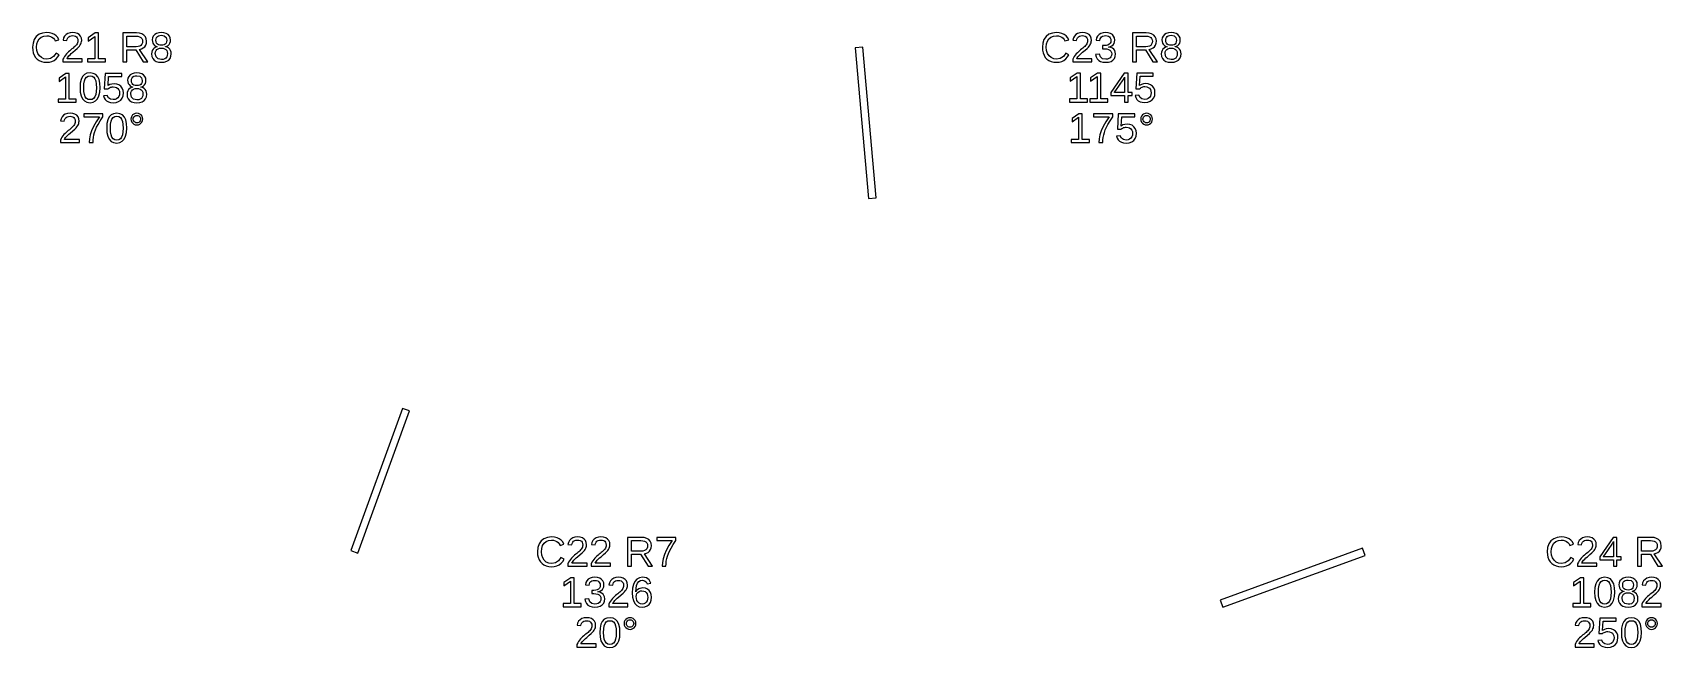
# Model space of a CAD drawing. Extents: x 195 to 2890, y 70 to 1529.
# Drawn here: x 2260.3 to 2583.1, y 681 to 803 of the extents above; entities that cross this region are included whole.
import ezdxf

# ---------------------------------------------------------------- set-up
doc = ezdxf.new("R2010")
doc.units = 0
doc.layers.get('0').update_dxf_attribs({"linetype": 'CONTINUOUS'})

msp = doc.modelspace()

# ---------------------------------------------------------------- linework, layer by layer
for points in [[(2263.63, 797.093), (2264.13, 797.222), (2264.58, 797.437), (2264.97, 797.734), (2265.3, 798.109), (2265.57, 798.564), (2264.94, 798.881), (2264.47, 798.219), (2263.86, 797.821), (2263.13, 797.689), (2262.54, 797.76), (2262.05, 797.974), (2261.64, 798.33), (2261.33, 798.803), (2261.15, 799.368), (2261.08, 800.024), (2261.14, 800.685), (2261.32, 801.244), (2261.61, 801.703), (2262.01, 802.043), (2262.51, 802.247), (2263.09, 802.315), (2263.48, 802.286), (2263.83, 802.198), (2264.14, 802.051), (2264.41, 801.848), (2264.62, 801.593), (2264.78, 801.286), (2265.52, 801.53), (2265.29, 801.961), (2264.99, 802.315), (2264.62, 802.592), (2264.17, 802.791), (2263.66, 802.91), (2263.09, 802.95), (2262.28, 802.863), (2261.59, 802.604), (2261.04, 802.173), (2260.62, 801.589), (2260.38, 800.873), (2260.3, 800.024), (2260.33, 799.441), (2260.44, 798.913), (2260.63, 798.44), (2260.88, 798.028), (2261.2, 797.685), (2261.59, 797.41), (2262.04, 797.21), (2262.54, 797.09), (2263.09, 797.05)], [(2270.11, 797.754), (2267.12, 797.754), (2267.21, 797.946), (2267.35, 798.144), (2267.51, 798.346), (2267.72, 798.559), (2267.97, 798.789), (2268.26, 799.036), (2268.76, 799.457), (2269.15, 799.797), (2269.41, 800.057), (2269.59, 800.277), (2269.75, 800.496), (2269.86, 800.716), (2269.95, 800.936), (2270, 801.157), (2270.02, 801.379), (2269.96, 801.843), (2269.81, 802.23), (2269.55, 802.541), (2269.2, 802.768), (2268.75, 802.904), (2268.22, 802.95), (2267.72, 802.905), (2267.29, 802.769), (2266.93, 802.543), (2266.64, 802.24), (2266.44, 801.876), (2266.34, 801.448), (2267.09, 801.379), (2267.15, 801.663), (2267.27, 801.901), (2267.45, 802.093), (2267.67, 802.235), (2267.92, 802.319), (2268.22, 802.348), (2268.52, 802.319), (2268.78, 802.232), (2268.99, 802.087), (2269.14, 801.89), (2269.23, 801.646), (2269.26, 801.355), (2269.25, 801.13), (2269.19, 800.921), (2269.1, 800.728), (2268.98, 800.547), (2268.84, 800.37), (2268.68, 800.199), (2268.5, 800.031), (2268.31, 799.863), (2268.1, 799.695), (2267.88, 799.522), (2267.66, 799.34), (2267.44, 799.148), (2267.23, 798.943), (2267.02, 798.724), (2266.82, 798.488), (2266.63, 798.233), (2266.46, 797.953), (2266.31, 797.648), (2266.31, 797.132), (2270.11, 797.132)], [(2274.75, 797.754), (2273.36, 797.754), (2273.36, 802.864), (2272.68, 802.864), (2271.33, 801.933), (2271.33, 801.241), (2272.62, 802.165), (2272.62, 797.754), (2271.16, 797.754), (2271.16, 797.132), (2274.75, 797.132)], [(2278.94, 799.512), (2280.72, 799.512), (2282.21, 797.132), (2283.11, 797.132), (2281.48, 799.601), (2281.88, 799.713), (2282.23, 799.896), (2282.51, 800.151), (2282.71, 800.463), (2282.84, 800.821), (2282.88, 801.225), (2282.82, 801.702), (2282.64, 802.104), (2282.35, 802.431), (2281.95, 802.672), (2281.45, 802.816), (2280.86, 802.864), (2278.16, 802.864), (2278.16, 797.132), (2278.94, 797.132)], [(2278.94, 800.126), (2278.94, 802.242), (2280.78, 802.242), (2281.17, 802.213), (2281.5, 802.125), (2281.76, 801.979), (2281.95, 801.778), (2282.06, 801.524), (2282.1, 801.217), (2282.06, 800.898), (2281.95, 800.63), (2281.76, 800.413), (2281.51, 800.254), (2281.19, 800.158), (2280.81, 800.126)], [(2286.39, 797.099), (2286.88, 797.247), (2287.26, 797.494), (2287.54, 797.828), (2287.71, 798.24), (2287.77, 798.731), (2287.73, 799.087), (2287.63, 799.401), (2287.46, 799.672), (2287.23, 799.891), (2286.94, 800.047), (2286.61, 800.138), (2286.61, 800.155), (2286.9, 800.247), (2287.15, 800.401), (2287.35, 800.614), (2287.5, 800.873), (2287.59, 801.159), (2287.62, 801.473), (2287.57, 801.895), (2287.4, 802.254), (2287.13, 802.551), (2286.77, 802.773), (2286.32, 802.906), (2285.8, 802.95), (2285.28, 802.905), (2284.84, 802.769), (2284.48, 802.543), (2284.21, 802.244), (2284.04, 801.89), (2283.99, 801.481), (2284.02, 801.167), (2284.11, 800.881), (2284.26, 800.622), (2284.46, 800.407), (2284.71, 800.248), (2285, 800.146), (2285, 800.13), (2284.68, 800.043), (2284.41, 799.888), (2284.18, 799.666), (2284, 799.391), (2283.89, 799.077), (2283.86, 798.722), (2283.91, 798.229), (2284.09, 797.816), (2284.37, 797.486), (2284.76, 797.244), (2285.24, 797.099), (2285.81, 797.05)], [(2285.49, 800.452), (2285.23, 800.538), (2285.02, 800.681), (2284.86, 800.88), (2284.77, 801.13), (2284.74, 801.432), (2284.77, 801.728), (2284.86, 801.971), (2285.01, 802.16), (2285.22, 802.296), (2285.48, 802.377), (2285.8, 802.405), (2286.39, 802.297), (2286.74, 801.972), (2286.86, 801.432), (2286.83, 801.11), (2286.74, 800.853), (2286.59, 800.661), (2286.38, 800.529), (2286.12, 800.45), (2285.8, 800.423)], [(2463.63, 797.093), (2464.13, 797.222), (2464.58, 797.437), (2464.97, 797.734), (2465.3, 798.109), (2465.57, 798.564), (2464.94, 798.881), (2464.47, 798.219), (2463.86, 797.821), (2463.13, 797.689), (2462.54, 797.76), (2462.05, 797.974), (2461.64, 798.33), (2461.33, 798.803), (2461.15, 799.368), (2461.08, 800.024), (2461.14, 800.685), (2461.32, 801.244), (2461.61, 801.703), (2462.01, 802.043), (2462.51, 802.247), (2463.09, 802.315), (2463.48, 802.286), (2463.83, 802.198), (2464.14, 802.051), (2464.41, 801.848), (2464.62, 801.593), (2464.78, 801.286), (2465.52, 801.53), (2465.29, 801.961), (2464.99, 802.315), (2464.62, 802.592), (2464.17, 802.791), (2463.66, 802.91), (2463.09, 802.95), (2462.28, 802.863), (2461.59, 802.604), (2461.04, 802.173), (2460.62, 801.589), (2460.38, 800.873), (2460.3, 800.024), (2460.33, 799.441), (2460.44, 798.913), (2460.63, 798.44), (2460.88, 798.028), (2461.2, 797.685), (2461.59, 797.41), (2462.04, 797.21), (2462.54, 797.09), (2463.09, 797.05)], [(2470.11, 797.754), (2467.12, 797.754), (2467.21, 797.946), (2467.35, 798.144), (2467.51, 798.346), (2467.72, 798.559), (2467.97, 798.789), (2468.26, 799.036), (2468.76, 799.457), (2469.15, 799.797), (2469.41, 800.057), (2469.59, 800.277), (2469.75, 800.496), (2469.86, 800.716), (2469.95, 800.936), (2470, 801.157), (2470.02, 801.379), (2469.96, 801.843), (2469.81, 802.23), (2469.55, 802.541), (2469.2, 802.768), (2468.75, 802.904), (2468.22, 802.95), (2467.72, 802.905), (2467.29, 802.769), (2466.93, 802.543), (2466.64, 802.24), (2466.44, 801.876), (2466.34, 801.448), (2467.09, 801.379), (2467.15, 801.663), (2467.27, 801.901), (2467.45, 802.093), (2467.67, 802.235), (2467.92, 802.319), (2468.22, 802.348), (2468.52, 802.319), (2468.78, 802.232), (2468.99, 802.087), (2469.14, 801.89), (2469.23, 801.646), (2469.26, 801.355), (2469.25, 801.13), (2469.19, 800.921), (2469.1, 800.728), (2468.98, 800.547), (2468.84, 800.37), (2468.68, 800.199), (2468.5, 800.031), (2468.31, 799.863), (2468.1, 799.695), (2467.88, 799.522), (2467.66, 799.34), (2467.44, 799.148), (2467.23, 798.943), (2467.02, 798.724), (2466.82, 798.488), (2466.63, 798.233), (2466.46, 797.953), (2466.31, 797.648), (2466.31, 797.132), (2470.11, 797.132)], [(2473.42, 797.099), (2473.9, 797.244), (2474.29, 797.486), (2474.57, 797.816), (2474.74, 798.225), (2474.79, 798.714), (2474.75, 799.06), (2474.63, 799.363), (2474.44, 799.626), (2474.16, 799.835), (2473.83, 799.978), (2473.43, 800.057), (2473.43, 800.073), (2473.79, 800.179), (2474.09, 800.335), (2474.33, 800.539), (2474.5, 800.791), (2474.6, 801.089), (2474.63, 801.432), (2474.58, 801.875), (2474.42, 802.247), (2474.16, 802.549), (2473.8, 802.772), (2473.35, 802.905), (2472.82, 802.95), (2472.32, 802.906), (2471.89, 802.774), (2471.52, 802.555), (2471.24, 802.258), (2471.04, 801.892), (2470.94, 801.457), (2471.68, 801.4), (2471.74, 801.678), (2471.85, 801.911), (2472.02, 802.099), (2472.24, 802.237), (2472.51, 802.32), (2472.81, 802.348), (2473.13, 802.318), (2473.4, 802.229), (2473.61, 802.081), (2473.76, 801.882), (2473.85, 801.64), (2473.88, 801.355), (2473.84, 801.068), (2473.73, 800.826), (2473.55, 800.629), (2473.3, 800.483), (2472.99, 800.395), (2472.62, 800.366), (2472.22, 800.366), (2472.22, 799.731), (2472.63, 799.731), (2473.05, 799.702), (2473.4, 799.615), (2473.67, 799.469), (2473.87, 799.271), (2473.99, 799.028), (2474.03, 798.739), (2474, 798.41), (2473.89, 798.14), (2473.72, 797.929), (2473.48, 797.778), (2473.19, 797.687), (2472.85, 797.656), (2472.22, 797.769), (2471.8, 798.108), (2471.6, 798.674), (2470.84, 798.604), (2470.95, 798.134), (2471.16, 797.746), (2471.46, 797.443), (2471.84, 797.225), (2472.31, 797.094), (2472.85, 797.05)], [(2478.94, 799.512), (2480.72, 799.512), (2482.21, 797.132), (2483.11, 797.132), (2481.48, 799.601), (2481.88, 799.713), (2482.23, 799.896), (2482.51, 800.151), (2482.71, 800.463), (2482.84, 800.821), (2482.88, 801.225), (2482.82, 801.702), (2482.64, 802.104), (2482.35, 802.431), (2481.95, 802.672), (2481.45, 802.816), (2480.86, 802.864), (2478.16, 802.864), (2478.16, 797.132), (2478.94, 797.132)], [(2478.94, 800.126), (2478.94, 802.242), (2480.78, 802.242), (2481.17, 802.213), (2481.5, 802.125), (2481.76, 801.979), (2481.95, 801.778), (2482.06, 801.524), (2482.1, 801.217), (2482.06, 800.898), (2481.95, 800.63), (2481.76, 800.413), (2481.51, 800.254), (2481.19, 800.158), (2480.81, 800.126)], [(2486.39, 797.099), (2486.88, 797.247), (2487.26, 797.494), (2487.54, 797.828), (2487.71, 798.24), (2487.77, 798.731), (2487.73, 799.087), (2487.63, 799.401), (2487.46, 799.672), (2487.23, 799.891), (2486.94, 800.047), (2486.61, 800.138), (2486.61, 800.155), (2486.9, 800.247), (2487.15, 800.401), (2487.35, 800.614), (2487.5, 800.873), (2487.59, 801.159), (2487.62, 801.473), (2487.57, 801.895), (2487.4, 802.254), (2487.13, 802.551), (2486.77, 802.773), (2486.32, 802.906), (2485.8, 802.95), (2485.28, 802.905), (2484.84, 802.769), (2484.48, 802.543), (2484.21, 802.244), (2484.04, 801.89), (2483.99, 801.481), (2484.02, 801.167), (2484.11, 800.881), (2484.26, 800.622), (2484.46, 800.407), (2484.71, 800.248), (2485, 800.146), (2485, 800.13), (2484.68, 800.043), (2484.41, 799.888), (2484.18, 799.666), (2484, 799.391), (2483.89, 799.077), (2483.86, 798.722), (2483.91, 798.229), (2484.09, 797.816), (2484.37, 797.486), (2484.76, 797.244), (2485.24, 797.099), (2485.81, 797.05)], [(2485.49, 800.452), (2485.23, 800.538), (2485.02, 800.681), (2484.86, 800.88), (2484.77, 801.13), (2484.74, 801.432), (2484.77, 801.728), (2484.86, 801.971), (2485.01, 802.16), (2485.22, 802.296), (2485.48, 802.377), (2485.8, 802.405), (2486.39, 802.297), (2486.74, 801.972), (2486.86, 801.432), (2486.83, 801.11), (2486.74, 800.853), (2486.59, 800.661), (2486.38, 800.529), (2486.12, 800.45), (2485.8, 800.423)], [(2285.15, 797.731), (2284.75, 798.126), (2284.61, 798.783), (2284.65, 799.098), (2284.75, 799.365), (2284.93, 799.583), (2285.16, 799.745), (2285.45, 799.842), (2285.8, 799.874), (2286.15, 799.844), (2286.45, 799.754), (2286.69, 799.603), (2286.86, 799.394), (2286.97, 799.126), (2287, 798.8), (2286.97, 798.42), (2286.87, 798.115), (2286.71, 797.886), (2286.48, 797.727), (2286.19, 797.631), (2285.82, 797.599)], [(2427.36, 770.18), (2424.75, 800.065), (2423.25, 799.935), (2425.87, 770.049)], [(2485.15, 797.731), (2484.75, 798.126), (2484.61, 798.783), (2484.65, 799.098), (2484.75, 799.365), (2484.93, 799.583), (2485.16, 799.745), (2485.45, 799.842), (2485.8, 799.874), (2486.15, 799.844), (2486.45, 799.754), (2486.69, 799.603), (2486.86, 799.394), (2486.97, 799.126), (2487, 798.8), (2486.97, 798.42), (2486.87, 798.115), (2486.71, 797.886), (2486.48, 797.727), (2486.19, 797.631), (2485.82, 797.599)], [(2268.96, 789.754), (2267.56, 789.754), (2267.56, 794.864), (2266.89, 794.864), (2265.53, 793.933), (2265.53, 793.241), (2266.83, 794.165), (2266.83, 789.754), (2265.37, 789.754), (2265.37, 789.132), (2268.96, 789.132)], [(2272.28, 789.134), (2272.78, 789.387), (2273.17, 789.807), (2273.45, 790.387), (2273.62, 791.118), (2273.67, 792), (2273.62, 792.894), (2273.46, 793.629), (2273.19, 794.205), (2272.81, 794.619), (2272.31, 794.867), (2271.7, 794.95), (2271.06, 794.868), (2270.56, 794.623), (2270.17, 794.213), (2269.91, 793.64), (2269.74, 792.902), (2269.69, 792), (2269.75, 791.114), (2269.91, 790.382), (2270.19, 789.803), (2270.57, 789.385), (2271.07, 789.134), (2271.67, 789.05)], [(2271.29, 789.711), (2270.97, 789.9), (2270.73, 790.214), (2270.56, 790.664), (2270.46, 791.259), (2270.43, 792), (2270.46, 792.759), (2270.56, 793.362), (2270.73, 793.806), (2270.97, 794.112), (2271.29, 794.295), (2271.7, 794.356), (2272.09, 794.294), (2272.41, 794.108), (2272.64, 793.798), (2272.8, 793.351), (2272.9, 792.751), (2272.93, 792), (2272.9, 791.271), (2272.8, 790.68), (2272.63, 790.226), (2272.39, 789.905), (2272.07, 789.712), (2271.68, 789.648)], [(2276.84, 789.108), (2277.34, 789.282), (2277.75, 789.571), (2278.04, 789.961), (2278.22, 790.437), (2278.28, 790.999), (2278.23, 791.497), (2278.06, 791.929), (2277.78, 792.293), (2277.41, 792.569), (2276.96, 792.734), (2276.43, 792.789), (2275.99, 792.749), (2275.59, 792.627), (2275.25, 792.423), (2275.36, 794.242), (2277.95, 794.242), (2277.95, 794.864), (2274.69, 794.864), (2274.5, 791.78), (2275.22, 791.78), (2275.39, 791.915), (2275.56, 792.021), (2275.73, 792.098), (2275.9, 792.15), (2276.09, 792.181), (2276.28, 792.191), (2276.64, 792.154), (2276.94, 792.043), (2277.19, 791.858), (2277.37, 791.612), (2277.49, 791.321), (2277.52, 790.983), (2277.49, 790.597), (2277.38, 790.271), (2277.19, 790.004), (2276.94, 789.806), (2276.63, 789.688), (2276.27, 789.648), (2275.71, 789.743), (2275.31, 790.026), (2275.07, 790.499), (2274.33, 790.413), (2274.46, 790.006), (2274.67, 789.668), (2274.96, 789.4), (2275.32, 789.206), (2275.75, 789.089), (2276.25, 789.05)], [(2281.53, 789.099), (2282.02, 789.247), (2282.4, 789.494), (2282.68, 789.828), (2282.85, 790.24), (2282.91, 790.731), (2282.87, 791.087), (2282.77, 791.401), (2282.6, 791.672), (2282.37, 791.891), (2282.09, 792.047), (2281.75, 792.138), (2281.75, 792.155), (2282.04, 792.247), (2282.29, 792.401), (2282.49, 792.614), (2282.64, 792.873), (2282.73, 793.159), (2282.76, 793.473), (2282.71, 793.895), (2282.55, 794.254), (2282.27, 794.551), (2281.91, 794.773), (2281.46, 794.906), (2280.94, 794.95), (2280.42, 794.905), (2279.99, 794.769), (2279.62, 794.543), (2279.35, 794.244), (2279.19, 793.89), (2279.13, 793.481), (2279.16, 793.167), (2279.25, 792.881), (2279.4, 792.622), (2279.6, 792.407), (2279.85, 792.248), (2280.14, 792.146), (2280.14, 792.13), (2279.83, 792.043), (2279.55, 791.888), (2279.32, 791.666), (2279.14, 791.391), (2279.03, 791.077), (2279, 790.722), (2279.05, 790.229), (2279.23, 789.816), (2279.52, 789.486), (2279.91, 789.244), (2280.39, 789.099), (2280.95, 789.05)], [(2280.63, 792.452), (2280.37, 792.538), (2280.16, 792.681), (2280, 792.88), (2279.91, 793.13), (2279.88, 793.432), (2279.91, 793.728), (2280, 793.971), (2280.15, 794.16), (2280.36, 794.296), (2280.62, 794.377), (2280.94, 794.405), (2281.53, 794.297), (2281.89, 793.972), (2282, 793.432), (2281.97, 793.11), (2281.88, 792.853), (2281.73, 792.661), (2281.53, 792.529), (2281.26, 792.45), (2280.95, 792.423)], [(2469.27, 789.798), (2467.87, 789.798), (2467.87, 794.909), (2467.2, 794.909), (2465.84, 793.977), (2465.84, 793.285), (2467.14, 794.209), (2467.14, 789.798), (2465.67, 789.798), (2465.67, 789.176), (2469.27, 789.176)], [(2473.28, 789.798), (2471.89, 789.798), (2471.89, 794.909), (2471.21, 794.909), (2469.86, 793.977), (2469.86, 793.285), (2471.15, 794.209), (2471.15, 789.798), (2469.69, 789.798), (2469.69, 789.176), (2473.28, 789.176)], [(2477.28, 790.474), (2478.08, 790.474), (2478.08, 791.051), (2477.28, 791.051), (2477.28, 794.909), (2476.51, 794.909), (2473.88, 791.043), (2473.88, 790.474), (2476.58, 790.474), (2476.58, 789.176), (2477.28, 789.176)], [(2481.17, 789.152), (2481.66, 789.326), (2482.07, 789.615), (2482.37, 790.005), (2482.55, 790.481), (2482.61, 791.043), (2482.55, 791.541), (2482.39, 791.973), (2482.11, 792.337), (2481.73, 792.613), (2481.28, 792.778), (2480.76, 792.833), (2480.31, 792.793), (2479.92, 792.671), (2479.57, 792.467), (2479.68, 794.286), (2482.28, 794.286), (2482.28, 794.909), (2479.02, 794.909), (2478.83, 791.824), (2479.54, 791.824), (2479.71, 791.959), (2479.88, 792.065), (2480.05, 792.142), (2480.23, 792.194), (2480.41, 792.225), (2480.61, 792.235), (2480.96, 792.198), (2481.26, 792.087), (2481.51, 791.902), (2481.7, 791.656), (2481.81, 791.365), (2481.85, 791.027), (2481.81, 790.642), (2481.7, 790.315), (2481.52, 790.048), (2481.26, 789.851), (2480.96, 789.732), (2480.59, 789.692), (2480.03, 789.787), (2479.64, 790.07), (2479.4, 790.543), (2478.66, 790.457), (2478.79, 790.05), (2478.99, 789.712), (2479.28, 789.444), (2479.64, 789.25), (2480.08, 789.133), (2480.58, 789.094)], [(2280.29, 789.731), (2279.89, 790.126), (2279.75, 790.783), (2279.79, 791.098), (2279.89, 791.365), (2280.07, 791.583), (2280.3, 791.745), (2280.59, 791.842), (2280.94, 791.874), (2281.29, 791.844), (2281.59, 791.754), (2281.83, 791.603), (2282, 791.394), (2282.11, 791.126), (2282.15, 790.8), (2282.11, 790.42), (2282.02, 790.115), (2281.85, 789.886), (2281.62, 789.727), (2281.33, 789.631), (2280.96, 789.599)], [(2474.56, 791.051), (2474.62, 791.133), (2474.84, 791.434), (2476.31, 793.598), (2476.35, 793.663), (2476.41, 793.752), (2476.47, 793.867), (2476.53, 793.976), (2476.57, 794.048), (2476.58, 794.083), (2476.58, 791.051)], [(2269.6, 781.754), (2266.61, 781.754), (2266.71, 781.946), (2266.84, 782.144), (2267.01, 782.346), (2267.21, 782.559), (2267.46, 782.789), (2267.75, 783.036), (2268.26, 783.457), (2268.64, 783.797), (2268.9, 784.057), (2269.09, 784.277), (2269.24, 784.496), (2269.36, 784.716), (2269.44, 784.936), (2269.49, 785.157), (2269.51, 785.379), (2269.46, 785.843), (2269.3, 786.23), (2269.04, 786.541), (2268.69, 786.768), (2268.24, 786.904), (2267.71, 786.95), (2267.21, 786.905), (2266.78, 786.769), (2266.42, 786.543), (2266.13, 786.24), (2265.93, 785.876), (2265.83, 785.448), (2266.58, 785.379), (2266.65, 785.663), (2266.76, 785.901), (2266.94, 786.093), (2267.16, 786.235), (2267.42, 786.319), (2267.71, 786.348), (2268.01, 786.319), (2268.27, 786.232), (2268.48, 786.087), (2268.63, 785.89), (2268.72, 785.646), (2268.75, 785.355), (2268.74, 785.13), (2268.68, 784.921), (2268.59, 784.728), (2268.48, 784.547), (2268.34, 784.37), (2268.17, 784.199), (2267.99, 784.031), (2267.8, 783.863), (2267.59, 783.695), (2267.37, 783.522), (2267.16, 783.34), (2266.94, 783.148), (2266.72, 782.943), (2266.51, 782.724), (2266.31, 782.488), (2266.12, 782.233), (2265.95, 781.953), (2265.8, 781.648), (2265.8, 781.132), (2269.6, 781.132)], [(2272.29, 781.655), (2272.35, 782.166), (2272.45, 782.665), (2272.59, 783.161), (2272.77, 783.662), (2272.99, 784.167), (2273.29, 784.739), (2273.7, 785.44), (2274.23, 786.27), (2274.23, 786.864), (2270.44, 786.864), (2270.44, 786.242), (2273.52, 786.242), (2272.87, 785.228), (2272.35, 784.295), (2271.97, 783.445), (2271.71, 782.648), (2271.55, 781.877), (2271.5, 781.132), (2272.27, 781.132)], [(2277.56, 781.134), (2278.06, 781.387), (2278.45, 781.807), (2278.73, 782.387), (2278.9, 783.118), (2278.96, 784), (2278.91, 784.894), (2278.75, 785.629), (2278.48, 786.205), (2278.1, 786.619), (2277.6, 786.867), (2276.98, 786.95), (2276.35, 786.868), (2275.84, 786.623), (2275.46, 786.213), (2275.19, 785.64), (2275.03, 784.902), (2274.98, 784), (2275.03, 783.114), (2275.2, 782.382), (2275.47, 781.803), (2275.86, 781.385), (2276.35, 781.134), (2276.96, 781.05)], [(2276.57, 781.711), (2276.25, 781.9), (2276.02, 782.214), (2275.85, 782.664), (2275.75, 783.259), (2275.72, 784), (2275.75, 784.759), (2275.85, 785.362), (2276.01, 785.806), (2276.25, 786.112), (2276.57, 786.295), (2276.98, 786.356), (2277.38, 786.294), (2277.7, 786.108), (2277.93, 785.798), (2278.09, 785.351), (2278.18, 784.751), (2278.22, 784), (2278.18, 783.271), (2278.08, 782.68), (2277.91, 782.226), (2277.68, 781.905), (2277.36, 781.712), (2276.97, 781.648)], [(2281.25, 784.668), (2281.53, 784.781), (2281.77, 784.968), (2281.96, 785.21), (2282.08, 785.484), (2282.12, 785.79), (2282.08, 786.097), (2281.97, 786.371), (2281.78, 786.612), (2281.53, 786.8), (2281.26, 786.912), (2280.95, 786.95), (2280.64, 786.912), (2280.36, 786.798), (2280.12, 786.608), (2279.93, 786.365), (2279.82, 786.093), (2279.78, 785.79), (2279.82, 785.488), (2279.93, 785.215), (2280.13, 784.972), (2280.37, 784.783), (2280.64, 784.669), (2280.95, 784.631)], [(2280.76, 785.082), (2280.59, 785.154), (2280.44, 785.274), (2280.32, 785.427), (2280.25, 785.599), (2280.23, 785.79), (2280.25, 785.981), (2280.32, 786.154), (2280.44, 786.307), (2280.59, 786.427), (2280.76, 786.499), (2280.95, 786.523), (2281.14, 786.499), (2281.31, 786.429), (2281.46, 786.311), (2281.58, 786.159), (2281.65, 785.986), (2281.67, 785.79), (2281.65, 785.597), (2281.58, 785.424), (2281.46, 785.271), (2281.31, 785.153), (2281.14, 785.082), (2280.95, 785.058)], [(2469.61, 781.754), (2468.21, 781.754), (2468.21, 786.864), (2467.54, 786.864), (2466.18, 785.933), (2466.18, 785.241), (2467.48, 786.165), (2467.48, 781.754), (2466.02, 781.754), (2466.02, 781.132), (2469.61, 781.132)], [(2472.29, 781.655), (2472.35, 782.166), (2472.45, 782.665), (2472.59, 783.161), (2472.77, 783.662), (2472.99, 784.167), (2473.29, 784.739), (2473.7, 785.44), (2474.23, 786.27), (2474.23, 786.864), (2470.44, 786.864), (2470.44, 786.242), (2473.52, 786.242), (2472.87, 785.228), (2472.35, 784.295), (2471.97, 783.445), (2471.71, 782.648), (2471.55, 781.877), (2471.5, 781.132), (2472.27, 781.132)], [(2477.49, 781.108), (2477.99, 781.282), (2478.4, 781.571), (2478.7, 781.961), (2478.88, 782.437), (2478.94, 782.999), (2478.88, 783.497), (2478.71, 783.929), (2478.43, 784.293), (2478.06, 784.569), (2477.61, 784.734), (2477.08, 784.789), (2476.64, 784.749), (2476.24, 784.627), (2475.9, 784.423), (2476.01, 786.242), (2478.6, 786.242), (2478.6, 786.864), (2475.34, 786.864), (2475.15, 783.78), (2475.87, 783.78), (2476.04, 783.915), (2476.21, 784.021), (2476.38, 784.098), (2476.56, 784.15), (2476.74, 784.181), (2476.93, 784.191), (2477.29, 784.154), (2477.59, 784.043), (2477.84, 783.858), (2478.03, 783.612), (2478.14, 783.321), (2478.17, 782.983), (2478.14, 782.597), (2478.03, 782.271), (2477.84, 782.004), (2477.59, 781.806), (2477.28, 781.688), (2476.92, 781.648), (2476.36, 781.743), (2475.96, 782.026), (2475.73, 782.499), (2474.98, 782.413), (2475.11, 782.006), (2475.32, 781.668), (2475.61, 781.4), (2475.97, 781.206), (2476.4, 781.089), (2476.9, 781.05)], [(2481.25, 784.668), (2481.53, 784.781), (2481.77, 784.968), (2481.96, 785.21), (2482.08, 785.484), (2482.12, 785.79), (2482.08, 786.097), (2481.97, 786.371), (2481.78, 786.612), (2481.53, 786.8), (2481.26, 786.912), (2480.95, 786.95), (2480.64, 786.912), (2480.36, 786.798), (2480.12, 786.608), (2479.93, 786.365), (2479.82, 786.093), (2479.78, 785.79), (2479.82, 785.488), (2479.93, 785.215), (2480.13, 784.972), (2480.37, 784.783), (2480.64, 784.669), (2480.95, 784.631)], [(2480.76, 785.082), (2480.59, 785.154), (2480.44, 785.274), (2480.32, 785.427), (2480.25, 785.599), (2480.23, 785.79), (2480.25, 785.981), (2480.32, 786.154), (2480.44, 786.307), (2480.59, 786.427), (2480.76, 786.499), (2480.95, 786.523), (2481.14, 786.499), (2481.31, 786.429), (2481.46, 786.311), (2481.58, 786.159), (2481.65, 785.986), (2481.67, 785.79), (2481.65, 785.597), (2481.58, 785.424), (2481.46, 785.271), (2481.31, 785.153), (2481.14, 785.082), (2480.95, 785.058)], [(2334.97, 727.934), (2333.56, 728.447), (2323.3, 700.257), (2324.7, 699.743)], [(2363.63, 697.093), (2364.13, 697.222), (2364.58, 697.437), (2364.97, 697.734), (2365.3, 698.109), (2365.57, 698.564), (2364.94, 698.881), (2364.47, 698.219), (2363.86, 697.821), (2363.13, 697.689), (2362.54, 697.76), (2362.05, 697.974), (2361.64, 698.33), (2361.33, 698.803), (2361.15, 699.368), (2361.08, 700.024), (2361.14, 700.685), (2361.32, 701.244), (2361.61, 701.703), (2362.01, 702.043), (2362.51, 702.247), (2363.09, 702.315), (2363.48, 702.286), (2363.83, 702.198), (2364.14, 702.051), (2364.41, 701.848), (2364.62, 701.593), (2364.78, 701.286), (2365.52, 701.53), (2365.29, 701.961), (2364.99, 702.315), (2364.62, 702.592), (2364.17, 702.791), (2363.66, 702.91), (2363.09, 702.95), (2362.28, 702.863), (2361.59, 702.604), (2361.04, 702.173), (2360.62, 701.589), (2360.38, 700.873), (2360.3, 700.024), (2360.33, 699.441), (2360.44, 698.913), (2360.63, 698.44), (2360.88, 698.028), (2361.2, 697.685), (2361.59, 697.41), (2362.04, 697.21), (2362.54, 697.09), (2363.09, 697.05)], [(2370.11, 697.754), (2367.12, 697.754), (2367.21, 697.946), (2367.35, 698.144), (2367.51, 698.346), (2367.72, 698.559), (2367.97, 698.789), (2368.26, 699.036), (2368.76, 699.457), (2369.15, 699.797), (2369.41, 700.057), (2369.59, 700.277), (2369.75, 700.496), (2369.86, 700.716), (2369.95, 700.936), (2370, 701.157), (2370.02, 701.379), (2369.96, 701.843), (2369.81, 702.23), (2369.55, 702.541), (2369.2, 702.768), (2368.75, 702.904), (2368.22, 702.95), (2367.72, 702.905), (2367.29, 702.769), (2366.93, 702.543), (2366.64, 702.24), (2366.44, 701.876), (2366.34, 701.448), (2367.09, 701.379), (2367.15, 701.663), (2367.27, 701.901), (2367.45, 702.093), (2367.67, 702.235), (2367.92, 702.319), (2368.22, 702.348), (2368.52, 702.319), (2368.78, 702.232), (2368.99, 702.087), (2369.14, 701.89), (2369.23, 701.646), (2369.26, 701.355), (2369.25, 701.13), (2369.19, 700.921), (2369.1, 700.728), (2368.98, 700.547), (2368.84, 700.37), (2368.68, 700.199), (2368.5, 700.031), (2368.31, 699.863), (2368.1, 699.695), (2367.88, 699.522), (2367.66, 699.34), (2367.44, 699.148), (2367.23, 698.943), (2367.02, 698.724), (2366.82, 698.488), (2366.63, 698.233), (2366.46, 697.953), (2366.31, 697.648), (2366.31, 697.132), (2370.11, 697.132)], [(2374.74, 697.754), (2371.75, 697.754), (2371.85, 697.946), (2371.98, 698.144), (2372.15, 698.346), (2372.35, 698.559), (2372.6, 698.789), (2372.89, 699.036), (2373.4, 699.457), (2373.78, 699.797), (2374.04, 700.057), (2374.23, 700.277), (2374.38, 700.496), (2374.5, 700.716), (2374.58, 700.936), (2374.63, 701.157), (2374.65, 701.379), (2374.6, 701.843), (2374.44, 702.23), (2374.18, 702.541), (2373.83, 702.768), (2373.39, 702.904), (2372.85, 702.95), (2372.36, 702.905), (2371.93, 702.769), (2371.56, 702.543), (2371.27, 702.24), (2371.08, 701.876), (2370.98, 701.448), (2371.73, 701.379), (2371.79, 701.663), (2371.91, 701.901), (2372.08, 702.093), (2372.3, 702.235), (2372.56, 702.319), (2372.85, 702.348), (2373.16, 702.319), (2373.41, 702.232), (2373.62, 702.087), (2373.78, 701.89), (2373.87, 701.646), (2373.9, 701.355), (2373.88, 701.13), (2373.83, 700.921), (2373.74, 700.728), (2373.62, 700.547), (2373.48, 700.37), (2373.32, 700.199), (2373.14, 700.031), (2372.94, 699.863), (2372.73, 699.695), (2372.52, 699.522), (2372.3, 699.34), (2372.08, 699.148), (2371.86, 698.943), (2371.65, 698.724), (2371.45, 698.488), (2371.26, 698.233), (2371.09, 697.953), (2370.94, 697.648), (2370.94, 697.132), (2374.74, 697.132)], [(2378.94, 699.512), (2380.72, 699.512), (2382.21, 697.132), (2383.11, 697.132), (2381.48, 699.601), (2381.88, 699.713), (2382.23, 699.896), (2382.51, 700.151), (2382.71, 700.463), (2382.84, 700.821), (2382.88, 701.225), (2382.82, 701.702), (2382.64, 702.104), (2382.35, 702.431), (2381.95, 702.672), (2381.45, 702.816), (2380.86, 702.864), (2378.16, 702.864), (2378.16, 697.132), (2378.94, 697.132)], [(2378.94, 700.126), (2378.94, 702.242), (2380.78, 702.242), (2381.17, 702.213), (2381.5, 702.125), (2381.76, 701.979), (2381.95, 701.778), (2382.06, 701.524), (2382.1, 701.217), (2382.06, 700.898), (2381.95, 700.63), (2381.76, 700.413), (2381.51, 700.254), (2381.19, 700.158), (2380.81, 700.126)], [(2385.76, 697.655), (2385.82, 698.166), (2385.92, 698.665), (2386.06, 699.161), (2386.25, 699.662), (2386.47, 700.167), (2386.77, 700.739), (2387.18, 701.44), (2387.71, 702.27), (2387.71, 702.864), (2383.92, 702.864), (2383.92, 702.242), (2387, 702.242), (2386.34, 701.228), (2385.82, 700.295), (2385.44, 699.445), (2385.19, 698.648), (2385.03, 697.877), (2384.98, 697.132), (2385.74, 697.132)], [(2524.26, 699.295), (2523.74, 700.705), (2495.55, 690.444), (2496.07, 689.035)], [(2563.63, 697.093), (2564.13, 697.222), (2564.58, 697.437), (2564.97, 697.734), (2565.3, 698.109), (2565.57, 698.564), (2564.94, 698.881), (2564.47, 698.219), (2563.86, 697.821), (2563.13, 697.689), (2562.54, 697.76), (2562.05, 697.974), (2561.64, 698.33), (2561.33, 698.803), (2561.15, 699.368), (2561.08, 700.024), (2561.14, 700.685), (2561.32, 701.244), (2561.61, 701.703), (2562.01, 702.043), (2562.51, 702.247), (2563.09, 702.315), (2563.48, 702.286), (2563.83, 702.198), (2564.14, 702.051), (2564.41, 701.848), (2564.62, 701.593), (2564.78, 701.286), (2565.52, 701.53), (2565.29, 701.961), (2564.99, 702.315), (2564.62, 702.592), (2564.17, 702.791), (2563.66, 702.91), (2563.09, 702.95), (2562.28, 702.863), (2561.59, 702.604), (2561.04, 702.173), (2560.62, 701.589), (2560.38, 700.873), (2560.3, 700.024), (2560.33, 699.441), (2560.44, 698.913), (2560.63, 698.44), (2560.88, 698.028), (2561.2, 697.685), (2561.59, 697.41), (2562.04, 697.21), (2562.54, 697.09), (2563.09, 697.05)], [(2570.11, 697.754), (2567.12, 697.754), (2567.21, 697.946), (2567.35, 698.144), (2567.51, 698.346), (2567.72, 698.559), (2567.97, 698.789), (2568.26, 699.036), (2568.76, 699.457), (2569.15, 699.797), (2569.41, 700.057), (2569.59, 700.277), (2569.75, 700.496), (2569.86, 700.716), (2569.95, 700.936), (2570, 701.157), (2570.02, 701.379), (2569.96, 701.843), (2569.81, 702.23), (2569.55, 702.541), (2569.2, 702.768), (2568.75, 702.904), (2568.22, 702.95), (2567.72, 702.905), (2567.29, 702.769), (2566.93, 702.543), (2566.64, 702.24), (2566.44, 701.876), (2566.34, 701.448), (2567.09, 701.379), (2567.15, 701.663), (2567.27, 701.901), (2567.45, 702.093), (2567.67, 702.235), (2567.92, 702.319), (2568.22, 702.348), (2568.52, 702.319), (2568.78, 702.232), (2568.99, 702.087), (2569.14, 701.89), (2569.23, 701.646), (2569.26, 701.355), (2569.25, 701.13), (2569.19, 700.921), (2569.1, 700.728), (2568.98, 700.547), (2568.84, 700.37), (2568.68, 700.199), (2568.5, 700.031), (2568.31, 699.863), (2568.1, 699.695), (2567.88, 699.522), (2567.66, 699.34), (2567.44, 699.148), (2567.23, 698.943), (2567.02, 698.724), (2566.82, 698.488), (2566.63, 698.233), (2566.46, 697.953), (2566.31, 697.648), (2566.31, 697.132), (2570.11, 697.132)], [(2574.11, 698.429), (2574.92, 698.429), (2574.92, 699.007), (2574.11, 699.007), (2574.11, 702.864), (2573.34, 702.864), (2570.72, 698.999), (2570.72, 698.429), (2573.42, 698.429), (2573.42, 697.132), (2574.11, 697.132)], [(2571.39, 699.007), (2571.46, 699.089), (2571.68, 699.39), (2573.15, 701.554), (2573.19, 701.618), (2573.24, 701.708), (2573.3, 701.823), (2573.36, 701.932), (2573.4, 702.004), (2573.42, 702.038), (2573.42, 699.007)], [(2578.94, 699.512), (2580.72, 699.512), (2582.21, 697.132), (2583.11, 697.132), (2581.48, 699.601), (2581.88, 699.713), (2582.23, 699.896), (2582.51, 700.151), (2582.71, 700.463), (2582.84, 700.821), (2582.88, 701.225), (2582.82, 701.702), (2582.64, 702.104), (2582.35, 702.431), (2581.95, 702.672), (2581.45, 702.816), (2580.86, 702.864), (2578.16, 702.864), (2578.16, 697.132), (2578.94, 697.132)], [(2578.94, 700.126), (2578.94, 702.242), (2580.78, 702.242), (2581.17, 702.213), (2581.5, 702.125), (2581.76, 701.979), (2581.95, 701.778), (2582.06, 701.524), (2582.1, 701.217), (2582.06, 700.898), (2581.95, 700.63), (2581.76, 700.413), (2581.51, 700.254), (2581.19, 700.158), (2580.81, 700.126)], [(2368.96, 689.754), (2367.56, 689.754), (2367.56, 694.864), (2366.89, 694.864), (2365.53, 693.933), (2365.53, 693.241), (2366.83, 694.165), (2366.83, 689.754), (2365.37, 689.754), (2365.37, 689.132), (2368.96, 689.132)], [(2372.26, 689.099), (2372.74, 689.244), (2373.13, 689.486), (2373.41, 689.816), (2373.58, 690.225), (2373.63, 690.714), (2373.59, 691.06), (2373.47, 691.363), (2373.28, 691.626), (2373.01, 691.835), (2372.67, 691.978), (2372.27, 692.057), (2372.27, 692.073), (2372.63, 692.179), (2372.93, 692.335), (2373.17, 692.539), (2373.34, 692.791), (2373.44, 693.089), (2373.47, 693.432), (2373.42, 693.875), (2373.26, 694.247), (2373, 694.549), (2372.64, 694.772), (2372.19, 694.905), (2371.66, 694.95), (2371.16, 694.906), (2370.73, 694.774), (2370.36, 694.555), (2370.08, 694.258), (2369.88, 693.892), (2369.78, 693.457), (2370.52, 693.4), (2370.58, 693.678), (2370.69, 693.911), (2370.86, 694.099), (2371.08, 694.237), (2371.35, 694.32), (2371.65, 694.348), (2371.97, 694.318), (2372.24, 694.229), (2372.45, 694.081), (2372.6, 693.882), (2372.69, 693.64), (2372.72, 693.355), (2372.69, 693.068), (2372.57, 692.826), (2372.39, 692.629), (2372.14, 692.483), (2371.83, 692.395), (2371.46, 692.366), (2371.06, 692.366), (2371.06, 691.731), (2371.47, 691.731), (2371.89, 691.702), (2372.24, 691.615), (2372.51, 691.469), (2372.71, 691.271), (2372.83, 691.028), (2372.87, 690.739), (2372.84, 690.41), (2372.73, 690.14), (2372.56, 689.929), (2372.32, 689.778), (2372.03, 689.687), (2371.69, 689.656), (2371.06, 689.769), (2370.64, 690.108), (2370.44, 690.674), (2369.68, 690.604), (2369.79, 690.134), (2370, 689.746), (2370.3, 689.443), (2370.68, 689.225), (2371.15, 689.094), (2371.69, 689.05)], [(2378.22, 689.754), (2375.22, 689.754), (2375.32, 689.946), (2375.46, 690.144), (2375.62, 690.346), (2375.83, 690.559), (2376.08, 690.789), (2376.37, 691.036), (2376.87, 691.457), (2377.26, 691.797), (2377.52, 692.057), (2377.7, 692.277), (2377.85, 692.496), (2377.97, 692.716), (2378.06, 692.936), (2378.11, 693.157), (2378.13, 693.379), (2378.07, 693.843), (2377.92, 694.23), (2377.66, 694.541), (2377.3, 694.768), (2376.86, 694.904), (2376.33, 694.95), (2375.83, 694.905), (2375.4, 694.769), (2375.04, 694.543), (2374.75, 694.24), (2374.55, 693.876), (2374.45, 693.448), (2375.2, 693.379), (2375.26, 693.663), (2375.38, 693.901), (2375.56, 694.093), (2375.78, 694.235), (2376.03, 694.319), (2376.33, 694.348), (2376.63, 694.319), (2376.89, 694.232), (2377.1, 694.087), (2377.25, 693.89), (2377.34, 693.646), (2377.37, 693.355), (2377.36, 693.13), (2377.3, 692.921), (2377.21, 692.728), (2377.09, 692.547), (2376.95, 692.37), (2376.79, 692.199), (2376.61, 692.031), (2376.42, 691.863), (2376.21, 691.695), (2375.99, 691.522), (2375.77, 691.34), (2375.55, 691.148), (2375.34, 690.943), (2375.13, 690.724), (2374.93, 690.488), (2374.74, 690.233), (2374.57, 689.953), (2374.42, 689.648), (2374.42, 689.132), (2378.22, 689.132)], [(2381.59, 689.108), (2382.04, 689.283), (2382.41, 689.575), (2382.68, 689.967), (2382.85, 690.445), (2382.9, 691.007), (2382.85, 691.528), (2382.7, 691.973), (2382.44, 692.342), (2382.09, 692.618), (2381.67, 692.783), (2381.18, 692.838), (2380.88, 692.817), (2380.6, 692.752), (2380.35, 692.645), (2380.12, 692.496), (2379.94, 692.309), (2379.79, 692.081), (2379.82, 692.761), (2379.94, 693.325), (2380.13, 693.772), (2380.39, 694.096), (2380.71, 694.291), (2381.1, 694.356), (2381.53, 694.278), (2381.84, 694.045), (2382.04, 693.656), (2382.74, 693.782), (2382.41, 694.431), (2381.87, 694.82), (2381.11, 694.95), (2380.5, 694.861), (2380, 694.595), (2379.59, 694.152), (2379.29, 693.544), (2379.12, 692.782), (2379.06, 691.866), (2379.11, 691.022), (2379.29, 690.323), (2379.57, 689.77), (2379.96, 689.37), (2380.46, 689.13), (2381.05, 689.05)], [(2568.96, 689.754), (2567.56, 689.754), (2567.56, 694.864), (2566.89, 694.864), (2565.53, 693.933), (2565.53, 693.241), (2566.83, 694.165), (2566.83, 689.754), (2565.37, 689.754), (2565.37, 689.132), (2568.96, 689.132)], [(2572.28, 689.134), (2572.78, 689.387), (2573.17, 689.807), (2573.45, 690.387), (2573.62, 691.118), (2573.67, 692), (2573.62, 692.894), (2573.46, 693.629), (2573.19, 694.205), (2572.81, 694.619), (2572.31, 694.867), (2571.7, 694.95), (2571.06, 694.868), (2570.56, 694.623), (2570.17, 694.213), (2569.91, 693.64), (2569.74, 692.902), (2569.69, 692), (2569.75, 691.114), (2569.91, 690.382), (2570.19, 689.803), (2570.57, 689.385), (2571.07, 689.134), (2571.67, 689.05)], [(2571.29, 689.711), (2570.97, 689.9), (2570.73, 690.214), (2570.56, 690.664), (2570.46, 691.259), (2570.43, 692), (2570.46, 692.759), (2570.56, 693.362), (2570.73, 693.806), (2570.97, 694.112), (2571.29, 694.295), (2571.7, 694.356), (2572.09, 694.294), (2572.41, 694.108), (2572.64, 693.798), (2572.8, 693.351), (2572.9, 692.751), (2572.93, 692), (2572.9, 691.271), (2572.8, 690.68), (2572.63, 690.226), (2572.39, 689.905), (2572.07, 689.712), (2571.68, 689.648)], [(2576.9, 689.099), (2577.38, 689.247), (2577.77, 689.494), (2578.05, 689.828), (2578.22, 690.24), (2578.27, 690.731), (2578.24, 691.087), (2578.14, 691.401), (2577.97, 691.672), (2577.74, 691.891), (2577.45, 692.047), (2577.11, 692.138), (2577.11, 692.155), (2577.41, 692.247), (2577.65, 692.401), (2577.86, 692.614), (2578.01, 692.873), (2578.1, 693.159), (2578.13, 693.473), (2578.08, 693.895), (2577.91, 694.254), (2577.64, 694.551), (2577.27, 694.773), (2576.83, 694.906), (2576.3, 694.95), (2575.79, 694.905), (2575.35, 694.769), (2574.99, 694.543), (2574.71, 694.244), (2574.55, 693.89), (2574.5, 693.481), (2574.53, 693.167), (2574.62, 692.881), (2574.77, 692.622), (2574.97, 692.407), (2575.22, 692.248), (2575.51, 692.146), (2575.51, 692.13), (2575.19, 692.043), (2574.92, 691.888), (2574.68, 691.666), (2574.5, 691.391), (2574.4, 691.077), (2574.36, 690.722), (2574.42, 690.229), (2574.59, 689.816), (2574.88, 689.486), (2575.27, 689.244), (2575.75, 689.099), (2576.32, 689.05)], [(2576, 692.452), (2575.74, 692.538), (2575.52, 692.681), (2575.37, 692.88), (2575.28, 693.13), (2575.25, 693.432), (2575.28, 693.728), (2575.37, 693.971), (2575.52, 694.16), (2575.72, 694.296), (2575.99, 694.377), (2576.3, 694.405), (2576.9, 694.297), (2577.25, 693.972), (2577.37, 693.432), (2577.34, 693.11), (2577.25, 692.853), (2577.1, 692.661), (2576.89, 692.529), (2576.63, 692.45), (2576.31, 692.423)], [(2582.85, 689.754), (2579.86, 689.754), (2579.96, 689.946), (2580.09, 690.144), (2580.26, 690.346), (2580.46, 690.559), (2580.71, 690.789), (2581, 691.036), (2581.51, 691.457), (2581.89, 691.797), (2582.15, 692.057), (2582.34, 692.277), (2582.49, 692.496), (2582.61, 692.716), (2582.69, 692.936), (2582.74, 693.157), (2582.76, 693.379), (2582.71, 693.843), (2582.55, 694.23), (2582.29, 694.541), (2581.94, 694.768), (2581.5, 694.904), (2580.96, 694.95), (2580.47, 694.905), (2580.04, 694.769), (2579.67, 694.543), (2579.38, 694.24), (2579.19, 693.876), (2579.09, 693.448), (2579.83, 693.379), (2579.9, 693.663), (2580.02, 693.901), (2580.19, 694.093), (2580.41, 694.235), (2580.67, 694.319), (2580.96, 694.348), (2581.27, 694.319), (2581.52, 694.232), (2581.73, 694.087), (2581.88, 693.89), (2581.98, 693.646), (2582.01, 693.355), (2581.99, 693.13), (2581.94, 692.921), (2581.85, 692.728), (2581.73, 692.547), (2581.59, 692.37), (2581.43, 692.199), (2581.25, 692.031), (2581.05, 691.863), (2580.84, 691.695), (2580.63, 691.522), (2580.41, 691.34), (2580.19, 691.148), (2579.97, 690.943), (2579.76, 690.724), (2579.56, 690.488), (2579.37, 690.233), (2579.2, 689.953), (2579.05, 689.648), (2579.05, 689.132), (2582.85, 689.132)], [(2380.71, 689.687), (2380.43, 689.828), (2380.19, 690.063), (2380, 690.372), (2379.9, 690.734), (2379.86, 691.15), (2379.89, 691.474), (2380, 691.749), (2380.17, 691.974), (2380.41, 692.14), (2380.68, 692.239), (2381, 692.273), (2381.34, 692.235), (2381.62, 692.122), (2381.85, 691.935), (2382.02, 691.678), (2382.12, 691.358), (2382.16, 690.975), (2382.12, 690.589), (2382.02, 690.263), (2381.86, 689.996), (2381.63, 689.798), (2381.35, 689.68), (2381.03, 689.64)], [(2575.66, 689.731), (2575.25, 690.126), (2575.12, 690.783), (2575.15, 691.098), (2575.26, 691.365), (2575.43, 691.583), (2575.67, 691.745), (2575.96, 691.842), (2576.3, 691.874), (2576.66, 691.844), (2576.95, 691.754), (2577.19, 691.603), (2577.37, 691.394), (2577.48, 691.126), (2577.51, 690.8), (2577.48, 690.42), (2577.38, 690.115), (2577.22, 689.886), (2576.99, 689.727), (2576.69, 689.631), (2576.33, 689.599)], [(2371.91, 681.754), (2368.92, 681.754), (2369.02, 681.946), (2369.16, 682.144), (2369.32, 682.346), (2369.53, 682.559), (2369.78, 682.789), (2370.07, 683.036), (2370.57, 683.457), (2370.96, 683.797), (2371.22, 684.057), (2371.4, 684.277), (2371.55, 684.496), (2371.67, 684.716), (2371.76, 684.936), (2371.81, 685.157), (2371.82, 685.379), (2371.77, 685.843), (2371.62, 686.23), (2371.36, 686.541), (2371, 686.768), (2370.56, 686.904), (2370.03, 686.95), (2369.53, 686.905), (2369.1, 686.769), (2368.73, 686.543), (2368.45, 686.24), (2368.25, 685.876), (2368.15, 685.448), (2368.9, 685.379), (2368.96, 685.663), (2369.08, 685.901), (2369.26, 686.093), (2369.48, 686.235), (2369.73, 686.319), (2370.03, 686.348), (2370.33, 686.319), (2370.59, 686.232), (2370.8, 686.087), (2370.95, 685.89), (2371.04, 685.646), (2371.07, 685.355), (2371.05, 685.13), (2371, 684.921), (2370.91, 684.728), (2370.79, 684.547), (2370.65, 684.37), (2370.49, 684.199), (2370.31, 684.031), (2370.12, 683.863), (2369.91, 683.695), (2369.69, 683.522), (2369.47, 683.34), (2369.25, 683.148), (2369.04, 682.943), (2368.83, 682.724), (2368.62, 682.488), (2368.44, 682.233), (2368.27, 681.953), (2368.12, 681.648), (2368.12, 681.132), (2371.91, 681.132)], [(2375.25, 681.134), (2375.74, 681.387), (2376.14, 681.807), (2376.42, 682.387), (2376.59, 683.118), (2376.64, 684), (2376.59, 684.894), (2376.43, 685.629), (2376.16, 686.205), (2375.78, 686.619), (2375.28, 686.867), (2374.67, 686.95), (2374.03, 686.868), (2373.53, 686.623), (2373.14, 686.213), (2372.87, 685.64), (2372.71, 684.902), (2372.66, 684), (2372.71, 683.114), (2372.88, 682.382), (2373.16, 681.803), (2373.54, 681.385), (2374.04, 681.134), (2374.64, 681.05)], [(2374.25, 681.711), (2373.94, 681.9), (2373.7, 682.214), (2373.53, 682.664), (2373.43, 683.259), (2373.4, 684), (2373.43, 684.759), (2373.53, 685.362), (2373.69, 685.806), (2373.93, 686.112), (2374.26, 686.295), (2374.67, 686.356), (2375.06, 686.294), (2375.38, 686.108), (2375.61, 685.798), (2375.77, 685.351), (2375.87, 684.751), (2375.9, 684), (2375.86, 683.271), (2375.76, 682.68), (2375.6, 682.226), (2375.36, 681.905), (2375.04, 681.712), (2374.65, 681.648)], [(2378.94, 684.668), (2379.21, 684.781), (2379.46, 684.968), (2379.65, 685.21), (2379.76, 685.484), (2379.8, 685.79), (2379.76, 686.097), (2379.65, 686.371), (2379.46, 686.612), (2379.22, 686.8), (2378.94, 686.912), (2378.63, 686.95), (2378.32, 686.912), (2378.05, 686.798), (2377.8, 686.608), (2377.62, 686.365), (2377.5, 686.093), (2377.46, 685.79), (2377.5, 685.488), (2377.62, 685.215), (2377.81, 684.972), (2378.05, 684.783), (2378.33, 684.669), (2378.63, 684.631)], [(2378.44, 685.082), (2378.27, 685.154), (2378.12, 685.274), (2378, 685.427), (2377.93, 685.599), (2377.91, 685.79), (2377.93, 685.981), (2378, 686.154), (2378.12, 686.307), (2378.27, 686.427), (2378.44, 686.499), (2378.63, 686.523), (2378.83, 686.499), (2379, 686.429), (2379.15, 686.311), (2379.26, 686.159), (2379.33, 685.986), (2379.36, 685.79), (2379.33, 685.597), (2379.26, 685.424), (2379.15, 685.271), (2378.99, 685.153), (2378.82, 685.082), (2378.63, 685.058)], [(2569.6, 681.754), (2566.61, 681.754), (2566.71, 681.946), (2566.84, 682.144), (2567.01, 682.346), (2567.21, 682.559), (2567.46, 682.789), (2567.75, 683.036), (2568.26, 683.457), (2568.64, 683.797), (2568.9, 684.057), (2569.09, 684.277), (2569.24, 684.496), (2569.36, 684.716), (2569.44, 684.936), (2569.49, 685.157), (2569.51, 685.379), (2569.46, 685.843), (2569.3, 686.23), (2569.04, 686.541), (2568.69, 686.768), (2568.24, 686.904), (2567.71, 686.95), (2567.21, 686.905), (2566.78, 686.769), (2566.42, 686.543), (2566.13, 686.24), (2565.93, 685.876), (2565.83, 685.448), (2566.58, 685.379), (2566.65, 685.663), (2566.76, 685.901), (2566.94, 686.093), (2567.16, 686.235), (2567.42, 686.319), (2567.71, 686.348), (2568.01, 686.319), (2568.27, 686.232), (2568.48, 686.087), (2568.63, 685.89), (2568.72, 685.646), (2568.75, 685.355), (2568.74, 685.13), (2568.68, 684.921), (2568.59, 684.728), (2568.48, 684.547), (2568.34, 684.37), (2568.17, 684.199), (2567.99, 684.031), (2567.8, 683.863), (2567.59, 683.695), (2567.37, 683.522), (2567.16, 683.34), (2566.94, 683.148), (2566.72, 682.943), (2566.51, 682.724), (2566.31, 682.488), (2566.12, 682.233), (2565.95, 681.953), (2565.8, 681.648), (2565.8, 681.132), (2569.6, 681.132)], [(2572.86, 681.108), (2573.36, 681.282), (2573.76, 681.571), (2574.06, 681.961), (2574.24, 682.437), (2574.3, 682.999), (2574.25, 683.497), (2574.08, 683.929), (2573.8, 684.293), (2573.43, 684.569), (2572.98, 684.734), (2572.45, 684.789), (2572, 684.749), (2571.61, 684.627), (2571.27, 684.423), (2571.38, 686.242), (2573.97, 686.242), (2573.97, 686.864), (2570.71, 686.864), (2570.52, 683.78), (2571.23, 683.78), (2571.4, 683.915), (2571.57, 684.021), (2571.75, 684.098), (2571.92, 684.15), (2572.11, 684.181), (2572.3, 684.191), (2572.65, 684.154), (2572.95, 684.043), (2573.2, 683.858), (2573.39, 683.612), (2573.5, 683.321), (2573.54, 682.983), (2573.5, 682.597), (2573.39, 682.271), (2573.21, 682.004), (2572.96, 681.806), (2572.65, 681.688), (2572.28, 681.648), (2571.72, 681.743), (2571.33, 682.026), (2571.09, 682.499), (2570.35, 682.413), (2570.48, 682.006), (2570.68, 681.668), (2570.97, 681.4), (2571.34, 681.206), (2571.77, 681.089), (2572.27, 681.05)], [(2577.56, 681.134), (2578.06, 681.387), (2578.45, 681.807), (2578.73, 682.387), (2578.9, 683.118), (2578.96, 684), (2578.91, 684.894), (2578.75, 685.629), (2578.48, 686.205), (2578.1, 686.619), (2577.6, 686.867), (2576.98, 686.95), (2576.35, 686.868), (2575.84, 686.623), (2575.46, 686.213), (2575.19, 685.64), (2575.03, 684.902), (2574.98, 684), (2575.03, 683.114), (2575.2, 682.382), (2575.47, 681.803), (2575.86, 681.385), (2576.35, 681.134), (2576.96, 681.05)], [(2576.57, 681.711), (2576.25, 681.9), (2576.02, 682.214), (2575.85, 682.664), (2575.75, 683.259), (2575.72, 684), (2575.75, 684.759), (2575.85, 685.362), (2576.01, 685.806), (2576.25, 686.112), (2576.57, 686.295), (2576.98, 686.356), (2577.38, 686.294), (2577.7, 686.108), (2577.93, 685.798), (2578.09, 685.351), (2578.18, 684.751), (2578.22, 684), (2578.18, 683.271), (2578.08, 682.68), (2577.91, 682.226), (2577.68, 681.905), (2577.36, 681.712), (2576.97, 681.648)], [(2581.25, 684.668), (2581.53, 684.781), (2581.77, 684.968), (2581.96, 685.21), (2582.08, 685.484), (2582.12, 685.79), (2582.08, 686.097), (2581.97, 686.371), (2581.78, 686.612), (2581.53, 686.8), (2581.26, 686.912), (2580.95, 686.95), (2580.64, 686.912), (2580.36, 686.798), (2580.12, 686.608), (2579.93, 686.365), (2579.82, 686.093), (2579.78, 685.79), (2579.82, 685.488), (2579.93, 685.215), (2580.13, 684.972), (2580.37, 684.783), (2580.64, 684.669), (2580.95, 684.631)], [(2580.76, 685.082), (2580.59, 685.154), (2580.44, 685.274), (2580.32, 685.427), (2580.25, 685.599), (2580.23, 685.79), (2580.25, 685.981), (2580.32, 686.154), (2580.44, 686.307), (2580.59, 686.427), (2580.76, 686.499), (2580.95, 686.523), (2581.14, 686.499), (2581.31, 686.429), (2581.46, 686.311), (2581.58, 686.159), (2581.65, 685.986), (2581.67, 685.79), (2581.65, 685.597), (2581.58, 685.424), (2581.46, 685.271), (2581.31, 685.153), (2581.14, 685.082), (2580.95, 685.058)]]:
    msp.add_lwpolyline(points, close=True)

doc.saveas('drawing.dxf')
